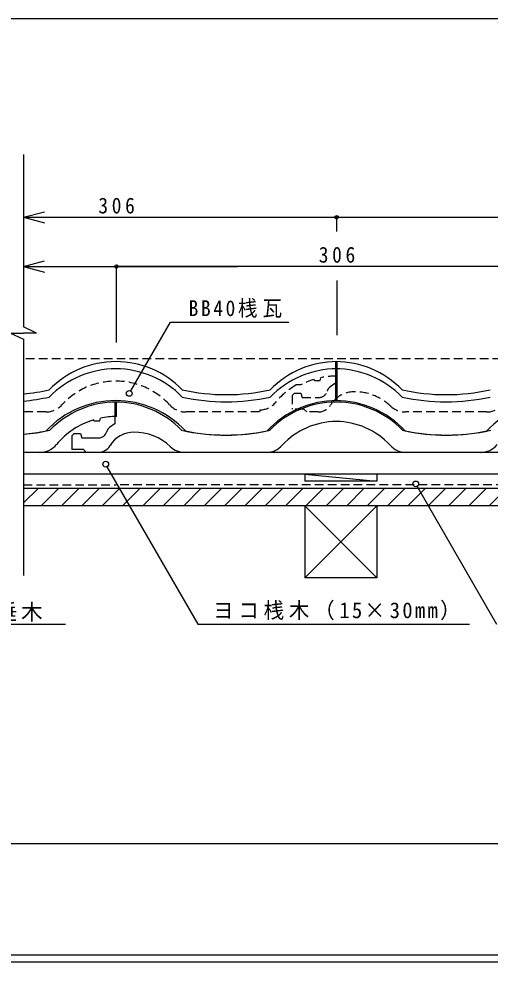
# Model space of a CAD drawing. Units: millimetres, scale not verified. Extents: x -1610 to 380, y -1195 to 1589.
# Drawn here: x -725 to -398, y 239 to 894 of the extents above; entities that cross this region are included whole.
import ezdxf

# ---------------------------------------------------------------- set-up
doc = ezdxf.new("R2010")
doc.units = ezdxf.units.MM
doc.header["$LTSCALE"] = 5
doc.header["$PDMODE"] = 32
doc.header["$PDSIZE"] = 2.5
doc.linetypes.add('DASHED1', pattern=[1.8, 1.2, -0.6])
for name, color, linetype in [('4-0', 7, 'Continuous'), ('4-1', 4, 'Continuous'), ('4-2', 7, 'DASHED1'), ('4-3', 6, 'Continuous'), ('4-4', 6, 'DASHED1'), ('4-5', 2, 'Continuous'), ('4-7', 7, 'Continuous')]:
    doc.layers.add(name, color=color, linetype=linetype)
doc.styles.add('ＭＳ ゴシック', font='')
doc.styles.get('ＭＳ ゴシック').set_extended_font_data('MS Gothic')

msp = doc.modelspace()

# ---------------------------------------------------------------- linework, layer by layer
at = {"layer": '4-0', "color": 4}
for p, q in [((374.758, 893.848), (-1605.242, 893.848)), ((-1605.242, 321.247), (374.758, 321.247))]:
    msp.add_line(p, q, dxfattribs=at)
at = {"layer": '4-0'}
for p, q in [((-721.768, 799.748), (-721.768, 679.909)), ((-721.768, 756.062), (-707.279, 759.944)), ((-721.768, 756.062), (-707.279, 752.18)), ((-721.768, 756.062), (-420.203, 756.062)), ((-504.337, 746.201), (-504.337, 756.062)), ((-504.337, 756.062), (-198.387, 756.062)), ((-721.768, 721.905), (-707.279, 725.787)), ((-721.768, 721.905), (-707.279, 718.023)), ((-721.768, 721.905), (-573.203, 721.905)), ((-657.287, 669.198), (-657.287, 721.905)), ((-504.337, 712.191), (-504.337, 674.165)), ((-647.271, 635.5), (-619.674, 683.299)), ((-619.674, 683.299), (-537.585, 683.299)), ((-730.87, 675.626), (-721.768, 675.626)), ((-730.87, 675.626), (-721.768, 671.343)), ((-712.666, 675.626), (-721.768, 679.909)), ((-712.666, 675.626), (-721.768, 675.626)), ((-721.768, 671.343), (-721.768, 507.437)), ((-721.768, 557.734), (-711.679, 567.823)), ((-709.537, 555.823), (-697.537, 567.823)), ((-695.394, 555.823), (-683.395, 567.823)), ((-681.252, 555.824), (-669.252, 567.823)), ((-667.11, 555.824), (-655.11, 567.823)), ((-652.967, 555.824), (-640.967, 567.824)), ((-638.825, 555.824), (-626.825, 567.824)), ((-624.682, 555.824), (-612.683, 567.825)), ((-610.54, 555.825), (-598.54, 567.825)), ((-596.398, 555.825), (-584.398, 567.825)), ((-582.255, 555.825), (-570.255, 567.825)), ((-568.113, 555.825), (-556.113, 567.826)), ((-553.97, 555.826), (-541.97, 567.826)), ((-539.828, 555.826), (-527.828, 567.826)), ((-525.685, 555.826), (-513.685, 567.826)), ((-511.543, 555.827), (-499.543, 567.827)), ((-497.4, 555.827), (-485.401, 567.827)), ((-483.258, 555.827), (-471.258, 567.827)), ((-469.115, 555.827), (-457.116, 567.827)), ((-454.973, 555.827), (-442.973, 567.828)), ((-448.588, 569.12), (-393.437, 473.597)), ((-440.831, 555.828), (-428.831, 567.828)), ((-426.688, 555.828), (-414.689, 567.828)), ((-412.546, 555.828), (-400.546, 567.828)), ((-398.404, 555.828), (-386.403, 567.829)), ((379.758, 238.887), (-1610.242, 238.887))]:
    msp.add_line(p, q, dxfattribs=at)
at = {"layer": '4-0', "color": 2}
msp.add_line((-1605.242, 243.887), (374.758, 243.887), dxfattribs=at)
at = {"layer": '4-0'}
for points in [[(-351.287, 669.198), (-351.287, 721.905), (-657.287, 721.905)], [(-663.831, 582.829), (-600.765, 473.597), (-412.11, 473.597)], [(-782.888, 525.956), (-752.658, 473.597), (-692.511, 473.597)]]:
    msp.add_lwpolyline(points, dxfattribs=at)
for centre in [(-648.306, 633.789), (-664.68, 584.64), (-449.437, 570.931)]:
    msp.add_circle(centre, 2, dxfattribs=at)
at = {"layer": '4-1'}
for p, q in [((-505.113, 655.857), (-505.113, 628.786)), ((-504.287, 655.857), (-504.287, 628.785)), ((-256.155, 592.825), (-721.768, 592.825)), ((-256.155, 577.815), (-721.768, 577.815)), ((-526.387, 577.815), (-526.387, 572.815)), ((-526.387, 577.815), (-476.387, 572.815)), ((-476.387, 577.815), (-476.387, 572.815)), ((-476.387, 572.815), (-526.387, 572.815)), ((-657.312, 567.815), (-721.768, 567.815)), ((-133.387, 567.816), (-657.312, 567.816)), ((-657.312, 555.815), (-721.768, 555.815)), ((-163.387, 555.815), (-657.312, 555.815)), ((-526.387, 555.815), (-526.387, 505.816)), ((-476.387, 555.815), (-526.387, 505.816)), ((-476.387, 555.815), (-476.387, 505.816))]:
    msp.add_line(p, q, dxfattribs=at)
msp.add_lwpolyline([(-526.387, 555.815), (-476.387, 505.816), (-526.387, 505.816)], dxfattribs=at)
for centre, radius, start, end in [((-657.7, 591.684), 64.173, 44.04854, 135.95142), ((-504.287, 591.684), 64.173, 90, 135.95134), ((-505.113, 591.684), 64.173, 44.04858, 90), ((-657.7, 586.67), 64.173, 44.04858, 135.95134), ((-504.287, 586.67), 64.173, 90, 135.95134), ((-505.113, 586.67), 64.173, 44.04858, 90), ((-734.406, 773.308), 140.378, 275.16542, 282.58315), ((-580.994, 773.308), 140.378, 257.41678, 282.58318), ((-428.407, 773.308), 140.378, 257.41678, 282.58315), ((-734.406, 768.294), 140.378, 275.16542, 282.58318), ((-657.7, 562.607), 66.178, 42.99934, 137.00061), ((-580.994, 768.294), 140.378, 257.41678, 282.58318), ((-504.287, 562.607), 66.178, 90, 137.00056), ((-505.113, 562.607), 66.178, 42.99933, 90), ((-428.407, 768.294), 140.378, 257.41678, 282.58318), ((-351.7, 562.607), 66.178, 42.99934, 137.00061), ((-734.406, 745.234), 140.378, 275.16542, 281.63307), ((-580.994, 745.234), 140.378, 258.36685, 281.63315), ((-428.407, 745.234), 140.378, 258.36688, 281.63307)]:
    msp.add_arc(centre, radius, start, end, dxfattribs=at)
at = {"layer": '4-2'}
for p, q in [((-237.069, 657.815), (-721.768, 657.815)), ((-519.829, 642.821), (-520.01, 643.497)), ((-519.829, 642.821), (-515.818, 642.821)), ((-515.818, 642.821), (-515.316, 644.695)), ((-529.354, 639.678), (-532.457, 639.678)), ((-505.113, 640.951), (-508.951, 638.264)), ((-533.69, 633.932), (-535.195, 632.428)), ((-535.195, 632.428), (-535.195, 622.902)), ((-533.69, 633.932), (-529.178, 633.932)), ((-529.178, 633.932), (-528.372, 630.924)), ((-528.372, 630.924), (-516.748, 630.924)), ((-557.469, 622.401), (-557.872, 620.897)), ((-527.173, 622.902), (-535.195, 622.902)), ((-527.173, 622.902), (-525.168, 620.897)), ((-706.229, 620.897), (-721.768, 620.897)), ((-557.872, 620.897), (-609.171, 620.897)), ((-517.146, 620.897), (-525.168, 620.897)), ((-400.23, 620.897), (-456.584, 620.897))]:
    msp.add_line(p, q, dxfattribs=at)
for centre, radius, start, end in [((-657.7, 591.684), 50.636, 42.36153, 137.63818), ((-504.287, 591.684), 54.146, 106.88054, 117.57799), ((-504.287, 591.684), 54.146, 90, 101.75305), ((-504.287, 591.684), 55.65, 120.4104, 140.2357), ((-516.748, 636.94), 6.016, 270, 345.38205), ((-506.076, 634.157), 5.013, 124.99998, 165.38205), ((-492.078, 615.562), 19.374, 132.28568, 148.49762), ((-492.078, 615.562), 19.374, 90, 132.28568), ((-492.078, 598.084), 36.851, 46.66095, 90), ((-706.229, 635.938), 15.04, 270, 317.63824), ((-609.171, 635.938), 15.04, 222.36171, 270), ((-557.469, 635.938), 13.536, 270, 320.23572), ((-517.146, 630.924), 10.027, 270, 328.49763), ((-456.584, 635.938), 15.04, 226.84247, 270), ((-400.23, 635.938), 15.04, 270, 317.63824)]:
    msp.add_arc(centre, radius, start, end, dxfattribs=at)
at = {"layer": '4-3'}
for p, q in [((-658.113, 612.88), (-658.113, 627.785)), ((-657.287, 617.758), (-657.287, 627.785)), ((-668.817, 614.75), (-668.316, 616.623)), ((-672.828, 614.75), (-673.01, 615.425)), ((-672.828, 614.75), (-668.817, 614.75)), ((-658.113, 612.88), (-661.951, 610.192)), ((-686.69, 605.861), (-682.178, 605.861)), ((-710.468, 592.825), (-721.768, 592.825)), ((-680.172, 594.831), (-688.194, 594.831)), ((-680.172, 594.831), (-678.167, 592.825)), ((-670.145, 592.825), (-678.167, 592.825)), ((-553.229, 592.825), (-609.584, 592.825)), ((-404.469, 592.825), (-456.171, 592.825))]:
    msp.add_line(p, q, dxfattribs=at)
for points in [[(-686.69, 605.861), (-688.194, 604.357), (-688.194, 594.831)], [(-682.178, 605.861), (-681.372, 602.853), (-669.748, 602.853)]]:
    msp.add_lwpolyline(points, dxfattribs=at)
for centre, radius, start, end in [((-657.287, 563.612), 64.173, 90, 135.95134), ((-658.113, 563.612), 64.173, 44.04858, 90), ((-504.7, 563.612), 64.173, 44.04858, 135.95134), ((-657.287, 563.612), 54.146, 90, 101.75305), ((-657.287, 563.612), 54.146, 106.88054, 140.23477), ((-659.075, 606.085), 5.013, 124.99998, 165.38205), ((-504.7, 563.612), 50.636, 42.36266, 137.63788), ((-733.993, 745.236), 140.378, 274.99603, 282.58318), ((-669.748, 608.869), 6.016, 270, 345.38205), ((-645.078, 587.49), 19.374, 90, 148.49762), ((-645.078, 570.013), 36.851, 46.84285, 90), ((-581.406, 745.236), 140.378, 257.41678, 282.58318), ((-427.993, 745.236), 140.378, 257.41678, 282.58318), ((-710.468, 607.866), 15.04, 270, 320.23572), ((-670.145, 602.853), 10.027, 270, 328.49763), ((-609.584, 607.866), 15.04, 226.84247, 270), ((-553.229, 607.866), 15.04, 270, 317.63824), ((-456.171, 607.866), 15.04, 222.36171, 270), ((-404.469, 607.866), 15.04, 270, 320.23572)]:
    msp.add_arc(centre, radius, start, end, dxfattribs=at)
at = {"layer": '4-4'}
for p in [(-721.768, 570.316), (-180.561, 570.316)]:
    msp.add_line(p, (-657.312, 570.316), dxfattribs=at)
at = {"layer": '4-7'}
for p in [(-504.337, 756.062), (-657.287, 721.905)]:
    msp.add_point(p, dxfattribs=at)

# ---------------------------------------------------------------- texts
at = {"layer": '4-5', "char_height": 11, "attachment_point": 7, "style": 'ＭＳ ゴシック'}
for s, insert in [('\\T1.38;\\W0.9;306', (-669.812, 758.562)), ('\\T1.38;\\W0.9;306', (-516.787, 724.405)), ('\\T1.27;\\W0.9;BB40桟瓦', (-607.115, 686.248)), ('\\T1.17;垂木', (-741.019, 475.329)), ('\\T1.23;\\W0.95;ヨコ桟木（15×30mm）', (-590.163, 476.286))]:
    msp.add_mtext(s, dxfattribs=dict(at, insert=insert))

doc.saveas('drawing.dxf')
